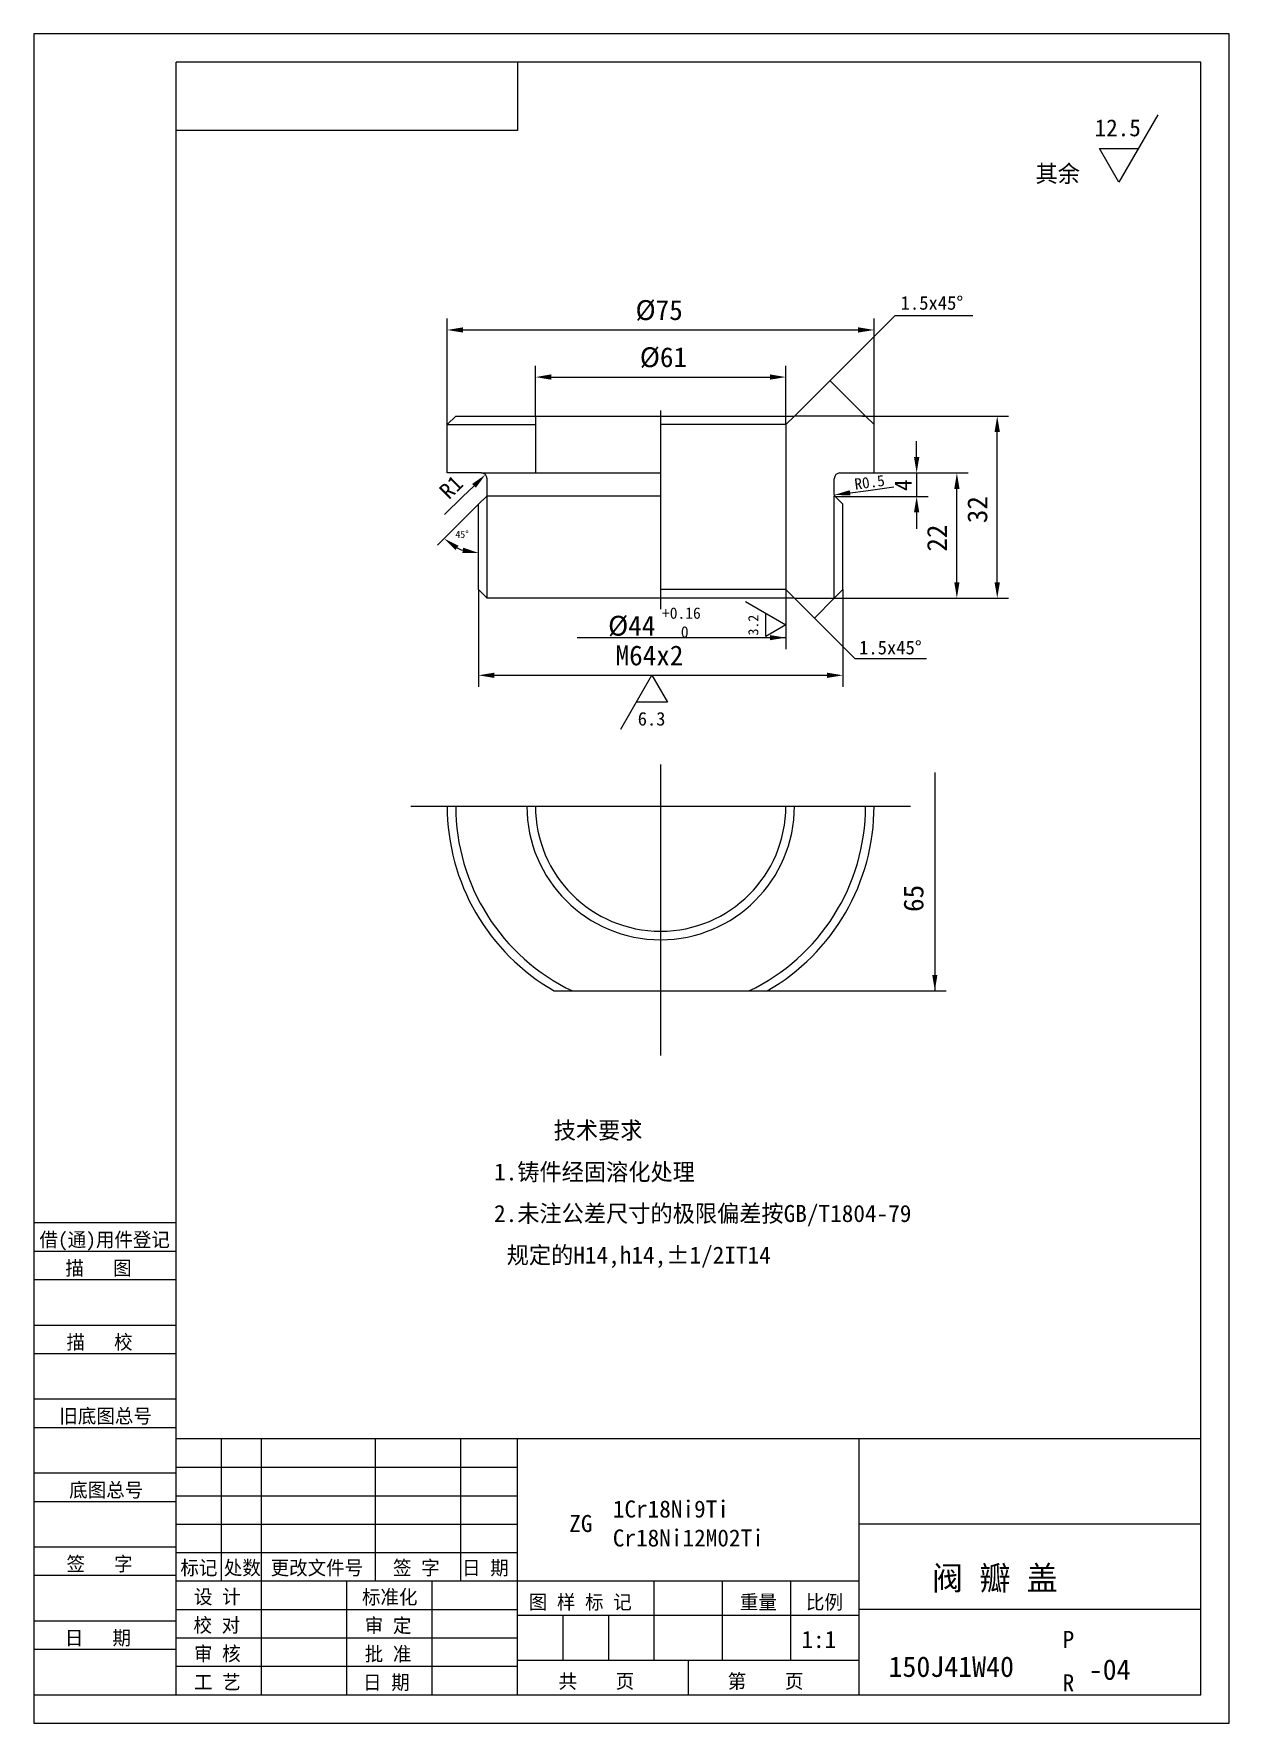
# Model space of a CAD drawing. Header units: metres. Extents: x 0 to 210, y 0 to 297.
import ezdxf

# ---------------------------------------------------------------- set-up
doc = ezdxf.new("R2010")
doc.units = ezdxf.units.M
for name, color, linetype in [('C', 6, 'Continuous'), ('D', 1, 'Continuous'), ('FL', 5, 'Continuous'), ('T', 7, 'Continuous'), ('TL', 4, 'Continuous')]:
    doc.layers.add(name, color=color, linetype=linetype)

# ---------------------------------------------------------------- blocks, each defined once
blk = doc.blocks.new('TUKUN4')
at = {"layer": 'FL'}
for p, q in [((0, 297), (0, 0)), ((210, 297), (0, 297)), ((210, 0), (210, 297)), ((0, 78), (25, 78)), ((0, 70), (25, 70)), ((0, 65), (25, 65)), ((0, 57), (25, 57)), ((0, 52), (25, 52)), ((33, 25), (33, 50)), ((40, 5), (40, 50)), ((60, 25), (60, 50)), ((75, 25), (75, 50)), ((25, 45), (85, 45)), ((0, 44), (25, 44)), ((0, 39), (25, 39)), ((25, 40), (85, 40)), ((25, 35), (85, 35)), ((0, 31), (25, 31)), ((25, 30), (85, 30)), ((0, 26), (25, 26)), ((70, 5), (70, 25)), ((0, 18), (25, 18)), ((25, 20), (85, 20)), ((25, 15), (85, 15)), ((0, 13), (25, 13)), ((25, 10), (85, 10)), ((0, 0), (210, 0))]:
    blk.add_line(p, q, dxfattribs=at)
at = {"layer": 'TL'}
for p, q in [((25, 5), (25, 292)), ((205, 292), (25, 292)), ((85, 292), (85, 280)), ((205, 5), (205, 292)), ((85, 280), (25, 280)), ((0, 88), (25, 88)), ((0, 83), (25, 83)), ((205, 50), (25, 50)), ((85, 5), (85, 50)), ((145, 5), (145, 50)), ((205, 35), (145, 35)), ((145, 25), (25, 25)), ((55, 5), (55, 25)), ((109, 11), (109, 25)), ((121, 11), (121, 25)), ((133, 11), (133, 25)), ((85, 19), (145, 19)), ((93, 11), (93, 19)), ((101, 11), (101, 19)), ((205, 20), (145, 20)), ((145, 11), (85, 11)), ((115, 5), (115, 11)), ((0, 5), (205, 5))]:
    blk.add_line(p, q, dxfattribs=at)
at = {"layer": 'T'}
for s, p in [('借(通)用件登记', (1, 83.76)), ('描   图', (5.56, 78.76)), ('描   校', (5.74, 65.76)), ('旧底图总号', (4.49, 52.76)), ('底图总号', (6.22, 39.76)), ('签   字', (5.74, 26.76)), ('标记', (25.75, 26.07)), ('处数', (33.38, 26.07)), ('更改文件号', (41.61, 26.07)), ('签 字', (63.1, 26.07)), ('日 期', (75.23, 26.07)), ('设 计', (28.14, 20.99)), ('标准化', (57.65, 20.93)), ('图 样 标 记', (86.95, 20.04)), ('重量', (124.03, 20.04)), ('比例', (135.64, 20.04)), ('校 对', (28.05, 15.99)), ('审 定', (58.13, 15.93)), ('日   期', (5.45, 13.76)), ('审 核', (28.14, 10.99)), ('批 准', (58.13, 10.93)), ('共    页', (92.18, 6.13)), ('第    页', (121.9, 6.13)), ('工 艺', (28.14, 5.99)), ('日 期', (57.84, 5.93))]:
    blk.add_text(s, height=2.5, dxfattribs=at).set_placement(p)

msp = doc.modelspace()

# ---------------------------------------------------------------- linework, layer by layer
at = {"layer": 'C'}
for p, q in [((110.12, 230.8), (110.12, 195.83)), ((110.12, 168.54), (110.12, 117.36)), ((66.22, 161.23), (154.02, 161.23))]:
    msp.add_line(p, q, dxfattribs=at)
at = {"layer": 'D'}
for p, q in [((197.44, 282.74), (190.61, 270.91)), ((187.19, 276.83), (194.02, 276.83)), ((190.61, 270.91), (187.19, 276.83)), ((72.62, 228.29), (72.62, 246.93)), ((144.23, 240.4), (151.3, 247.47)), ((147.62, 228.29), (147.62, 246.93)), ((151.3, 247.47), (159.6, 247.47)), ((159.6, 247.47), (164.96, 247.47)), ((75.42, 244.93), (144.82, 244.93)), ((88.12, 229.79), (88.12, 238.65)), ((132.12, 228.29), (132.12, 238.65)), ((133.62, 229.79), (144.23, 240.4)), ((90.92, 236.65), (129.32, 236.65)), ((146.12, 229.79), (139.87, 236.04)), ((145.5, 229.79), (171.25, 229.79)), ((169.25, 200.59), (169.25, 226.99)), ((155.09, 222.59), (155.09, 225.39)), ((147.62, 219.79), (157.09, 219.79)), ((155.09, 219.79), (155.09, 215.65)), ((157.09, 219.79), (164.16, 219.79)), ((77.34, 217.53), (75.33, 215.58)), ((146.18, 216.68), (151.08, 217.34)), ((162.16, 200.59), (162.16, 216.99)), ((78.12, 214.29), (70.91, 207.08)), ((75.33, 215.58), (72.17, 212.48)), ((79.62, 197.79), (79.62, 216.61)), ((140.62, 197.79), (140.62, 215.79)), ((140.77, 215.65), (157.09, 215.65)), ((143.4, 216.31), (146.18, 216.68)), ((155.09, 212.85), (155.09, 210.05)), ((155.09, 210.05), (155.09, 209.96)), ((78.12, 199.29), (78.12, 182.22)), ((132.12, 199.29), (132.12, 188.84)), ((142.12, 199.29), (142.12, 182.22)), ((125.02, 197.19), (132.12, 193.1)), ((133.62, 197.79), (144.23, 187.19)), ((140.62, 197.79), (137.12, 194.29)), ((140.62, 197.79), (164.16, 197.79)), ((164.16, 197.79), (171.25, 197.79)), ((128.57, 191.05), (128.57, 195.14)), ((132.12, 193.1), (128.57, 191.05)), ((95.44, 190.84), (132.12, 190.84)), ((144.23, 187.19), (155.2, 187.19)), ((155.2, 187.19), (156.85, 187.19)), ((80.92, 184.22), (139.32, 184.22)), ((103.13, 174.76), (108.59, 184.22)), ((108.59, 184.22), (111.33, 179.49)), ((111.33, 179.49), (105.86, 179.49)), ((158.29, 167.11), (158.29, 128.73)), ((128.83, 128.73), (160.29, 128.73))]:
    msp.add_line(p, q, dxfattribs=at)
msp.add_arc((78.12, 214.29), 8.55, 243.85, 251.15, dxfattribs=at)
for points in [[(75.42, 245.4), (75.42, 244.47), (72.62, 244.93)], [(144.82, 245.4), (144.82, 244.47), (147.62, 244.93)], [(90.92, 237.12), (90.92, 236.19), (88.12, 236.65)], [(129.32, 237.12), (129.32, 236.19), (132.12, 236.65)], [(168.78, 226.99), (169.72, 226.99), (169.25, 229.79)], [(154.63, 222.59), (155.56, 222.59), (155.09, 219.79)], [(161.7, 216.99), (162.63, 216.99), (162.16, 219.79)], [(77.66, 217.2), (77.01, 217.87), (79.34, 219.49)], [(143.46, 215.84), (143.34, 216.77), (140.63, 215.93)], [(154.63, 212.85), (155.56, 212.85), (155.09, 215.65)], [(74.08, 206.24), (74.63, 207), (72.08, 208.25)], [(75.44, 206.66), (75.28, 205.74), (78.12, 205.74)], [(161.7, 200.59), (162.63, 200.59), (162.16, 197.79)], [(168.78, 200.59), (169.72, 200.59), (169.25, 197.79)], [(129.32, 191.29), (132.12, 190.84), (129.32, 190.39)], [(80.92, 184.69), (80.92, 183.75), (78.12, 184.22)], [(139.32, 184.69), (139.32, 183.75), (142.12, 184.22)], [(158.74, 131.53), (158.29, 128.73), (157.84, 131.53)]]:
    msp.add_solid(points, dxfattribs=at)
at = {"layer": 'TL'}
for p, q in [((74.12, 229.79), (72.62, 228.29)), ((74.12, 229.79), (110.12, 229.79)), ((88.12, 229.79), (88.12, 219.79)), ((110.12, 229.79), (133.61, 229.79)), ((132.12, 228.29), (133.62, 229.79)), ((146.12, 229.79), (133.62, 229.79)), ((146.12, 229.79), (147.62, 228.29)), ((72.62, 228.29), (88.12, 228.29)), ((72.62, 219.79), (72.62, 228.29)), ((132.12, 228.29), (110.12, 228.29)), ((132.12, 228.29), (132.12, 199.29)), ((147.62, 219.79), (147.62, 228.29)), ((78.62, 219.79), (72.62, 219.79)), ((78.62, 219.79), (110.12, 219.79)), ((141.62, 219.79), (147.62, 219.79)), ((79.62, 215.79), (79.62, 218.79)), ((140.62, 216), (140.62, 218.79)), ((79.62, 215.79), (78.12, 214.29)), ((78.12, 199.29), (78.12, 214.29)), ((79.62, 215.79), (110.12, 215.79)), ((140.77, 215.65), (142.12, 214.29)), ((142.12, 199.29), (142.12, 214.29)), ((78.12, 199.29), (79.62, 197.79)), ((132.12, 199.29), (110.12, 199.29)), ((132.12, 199.29), (133.62, 197.79)), ((142.12, 199.29), (140.62, 197.79)), ((110.12, 197.79), (79.62, 197.79)), ((133.62, 197.79), (110.12, 197.79)), ((133.62, 197.79), (140.62, 197.79)), ((91.41, 128.73), (128.83, 128.73))]:
    msp.add_line(p, q, dxfattribs=at)
for centre, radius, start, end in [((78.62, 218.79), 1, 0, 90), ((141.62, 218.79), 1, 90, 180), ((141.12, 216), 0.5, 180, 225), ((110.12, 161.23), 37.5, 180, 240.07), ((110.12, 161.23), 36, 180, 244.53), ((110.12, 161.23), 23.5, 180, 0), ((110.12, 161.23), 22, 180, 0), ((110.12, 161.23), 36, 295.47, 0), ((110.12, 161.23), 37.5, 299.93, 0)]:
    msp.add_arc(centre, radius, start, end, dxfattribs=at)

# ---------------------------------------------------------------- block references
msp.add_blockref('TUKUN4', (0, 0), dxfattribs=at)

# ---------------------------------------------------------------- texts
at = {"layer": 'D'}
for s, height, p in [('12.5', 2.98, (186.36, 278.98)), ('其余', 3, (175.98, 270.91)), ('%%C75', 3.5, (105.71, 246.68)), ('1.5x45%%d', 2.4, (152.28, 248.49)), ('%%c61', 3.5, (106.46, 238.4)), ('45%%d', 1.26, (74.07, 208.38)), ('+0.16', 2, (110.36, 194.16)), ('%%c44', 3.5, (100.89, 191.19)), ('0', 2, (113.67, 190.84)), ('1.5x45%%d', 2.4, (144.98, 187.9)), ('M64x2', 3.5, (102.21, 185.97)), ('6.3', 2.38, (106.1, 175.39)), ('技术要求', 3, (91.33, 102.74)), ('1.铸件经固溶化处理', 3, (80.85, 95.42)), ('2.未注公差尺寸的极限偏差按GB/T1804-79', 3, (80.85, 88.11)), ('规定的H14,h14,%%P1/2IT14', 3, (83.07, 80.8)), ('1Cr18Ni9Ti', 3, (101.71, 36.16)), ('ZG', 3, (94.06, 33.61)), ('Cr18Ni12M02Ti', 3, (101.71, 31.07)), ('阀 瓣 盖', 4.2, (157.8, 23.42)), ('1:1', 3, (134.85, 13.23)), ('P', 3, (180.74, 13.23)), ('150J41W40', 3.6, (150.15, 8.14)), ('-04', 3.6, (185.33, 7.63)), ('R', 3, (180.74, 5.59))]:
    msp.add_text(s, height=height, dxfattribs=at).set_placement(p)
for s, height, rotation, p in [('R1', 2.8, 44.39, (72.93, 214.98)), ('R0.5', 1.96, 7.65, (144.31, 216.84)), ('4', 3, 90, (154.21, 216.63)), ('32', 3.5, 90, (167.5, 210.96)), ('22', 3.5, 90, (160.41, 205.96)), ('3.2', 1.78, 90, (127.28, 191.23)), ('65', 3.5, 90, (156.29, 142.62))]:
    msp.add_text(s, height=height, rotation=rotation, dxfattribs=at).set_placement(p)

doc.saveas('drawing.dxf')
